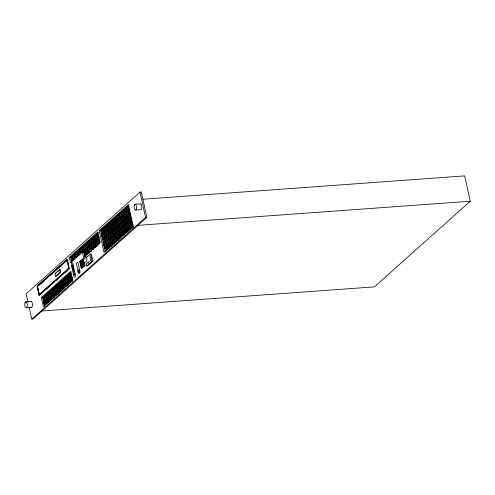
<?xml version="1.0" encoding="UTF-8"?>
<svg xmlns="http://www.w3.org/2000/svg" width="495" height="495" viewBox="0 0 495 495"><rect width="100%" height="100%" fill="white"/><g stroke="black" fill="none" stroke-linecap="round" stroke-linejoin="round"><path stroke-width="0.74" d="M29.149 307.191L31.773 319.114L33.078 319.021L146.873 217.33L141.298 191.992L139.998 192.085L26.204 293.776L28.005 301.975M37.082 286.221L67.029 259.46L69.015 268.507L39.074 295.267L37.082 286.221L66.887 259.943M83.179 251.516L70.469 262.882L69.275 257.45L97.719 232.031L100.108 242.89L83.636 257.604L82.448 252.178L83.748 252.085M133.192 226.32L103.993 252.407L99.217 230.695L128.415 204.602L133.372 227.23M39.161 294.649L69.164 268.191L39.161 294.649L37.366 286.506L66.943 260.079L67.376 260.048L69.003 267.449M44.061 280.882L37.366 286.506M45.763 279.359L48.04 277.324M50.317 275.294L51.449 274.279M53.726 272.244L66.806 260.556M43.003 282.002L43.999 281.111M51.864 274.082L53.361 272.745M61.219 265.722L62.215 264.831M98.456 232.446L70.575 257.357L71.62 262.109M129.145 205.017L100.522 230.596L105.138 251.59M72.79 255.723L73.941 254.696M79.132 250.055L81.44 247.995M87.782 242.327L88.933 241.294M91.816 238.72L94.124 236.66M106.809 225.324L109.692 222.75M116.034 217.082L117.185 216.049M125.26 208.834L126.411 207.807M69.275 257.45L71.447 257.295L72.443 256.404M73.947 254.35L74.739 257.969L73.248 259.306L72.449 255.686L73.316 255.624L74.318 254.733M75.191 253.947L75.983 257.567L75.116 257.635L74.318 254.015L75.191 253.947L76.187 253.056M77.059 252.277L78.556 250.94L77.69 251.002L78.482 254.622L76.985 255.958L76.193 252.339L77.059 252.277L77.857 255.896M79.559 249.332L80.357 252.951L78.86 254.288L78.061 250.668L78.934 250.606L79.93 249.715M80.803 248.929L81.601 252.549L80.728 252.617L79.936 248.997L80.803 248.929L81.805 248.038M83.302 245.984L84.1 249.604L82.603 250.94L81.805 247.321L82.677 247.259L83.674 246.368M85.177 244.313L85.969 247.933L84.472 249.27L83.68 245.65L84.546 245.588L85.548 244.697M87.918 242.575L87.046 242.637L87.844 246.256L86.347 247.599L85.548 243.979L86.421 243.917L87.417 243.02M88.921 240.966L89.713 244.586L88.215 245.922L87.423 242.303L88.289 242.241L89.286 241.35M90.956 244.19L90.09 244.252L89.292 240.632L90.164 240.57L91.16 239.679M92.664 237.625L93.456 241.244L91.959 242.581L91.167 238.961L92.033 238.899L93.53 237.557M94.533 235.948L95.331 239.568L93.833 240.904L93.035 237.284L93.908 237.223L94.904 236.332M97.274 234.215L96.407 234.277L97.199 237.897L95.702 239.233L94.91 235.614L95.776 235.552L96.773 234.661M99.217 230.695L101.395 230.534L102.892 229.197L102.02 229.259L102.818 232.879L101.32 234.215M103.894 227.589L104.686 231.208L103.189 232.545L102.397 228.925L103.263 228.863L104.259 227.972M106.629 225.85L105.763 225.912L106.561 229.531L105.064 230.874L104.266 227.254L105.138 227.186L106.134 226.295M107.007 225.516L107.805 229.136L106.932 229.197L106.14 225.578L107.007 225.516L108.003 224.625M109.506 222.571L110.305 226.19L108.807 227.527L108.009 223.907L108.875 223.845L109.878 222.954M112.247 220.832L111.381 220.894L112.173 224.513L110.676 225.856L109.884 222.236L110.75 222.175L111.746 221.277M113.25 219.223L114.048 222.843L112.551 224.179L111.752 220.56L112.619 220.498L113.621 219.607M115.292 222.447L114.419 222.509L113.621 218.889L114.493 218.827L115.49 217.936M116.362 217.156L117.16 220.776L116.294 220.838L115.496 217.218L116.362 217.156L117.365 216.259M118.862 214.205L119.66 217.825L118.163 219.167L117.365 215.548L118.237 215.48L119.233 214.589M121.603 212.473L120.737 212.534L121.535 216.154L120.038 217.491L119.239 213.871L120.106 213.809L121.108 212.918M122.605 210.864L123.404 214.483L121.906 215.82L121.108 212.2L121.98 212.138L122.977 211.247M124.48 209.187L125.278 212.807L123.781 214.149L122.983 210.53L123.849 210.462L124.851 209.571M125.724 208.791L126.516 212.411L125.65 212.473L124.851 208.853L125.724 208.791L126.72 207.9M128.224 205.846L129.016 209.465L127.518 210.802L126.726 207.182L127.592 207.12L128.595 206.229M55.124 273.531L60.05 269.484L60.65 272.201L56.158 276.21L55.718 276.247L55.124 273.531L60.05 269.484M71.373 260.976L72.87 259.64L72.072 256.02M75.116 257.635L76.614 256.292L75.815 252.673L76.688 252.611M80.728 252.617L82.226 251.274L81.434 247.655M90.09 244.252L91.587 242.915L90.789 239.295M97.577 237.563L98.443 237.501L97.651 233.881L96.779 233.943L97.577 237.563L99.074 236.226M106.932 229.197L108.43 227.861L107.638 224.241M114.419 222.509L115.917 221.172L115.118 217.553L115.991 217.491M116.294 220.838L117.791 219.502L116.993 215.882M125.65 212.473L127.147 211.136L126.349 207.516M84.472 249.987L83.469 250.878L82.677 247.259M90.084 244.969L89.088 245.86L88.289 242.241M84.793 256.831L83.55 251.175L85.047 249.839L85.845 253.459L84.348 254.795M85.425 249.505L86.922 248.168L87.714 251.788L86.217 253.124L85.425 249.505L86.291 249.443L87.287 248.552M87.293 247.834L88.791 246.498L89.589 250.117L88.091 251.454L87.293 247.834L88.159 247.772L89.162 246.875M89.168 246.163L90.659 244.821L91.457 248.44L89.96 249.783L89.168 246.163L90.034 246.095L91.031 245.204M91.037 244.487L92.534 243.15L93.332 246.77L91.835 248.106L91.037 244.487L91.903 244.425L92.905 243.534M92.905 242.816L94.403 241.48L95.201 245.099L93.704 246.436L92.905 242.816L93.778 242.754L94.774 241.863M94.78 241.145L96.278 239.803L97.076 243.422L95.578 244.765L94.78 241.145L95.646 241.077L96.649 240.186M96.649 239.469L98.146 238.132L98.944 241.752L97.447 243.088L96.649 239.469L97.521 239.407L98.517 238.516M102.267 234.451L103.764 233.114L104.556 236.734L103.065 238.07L102.267 234.451L103.133 234.389L104.136 233.498M104.136 232.78L105.633 231.443L106.431 235.063L104.934 236.4L104.136 232.78L105.008 232.718L106.004 231.827M106.01 231.109L107.508 229.773L108.3 233.393L106.802 234.729L106.01 231.109L106.877 231.047L107.879 230.15M107.879 229.433L109.376 228.096L110.175 231.716L108.677 233.052L107.879 229.433L108.751 229.371L109.748 228.48M109.754 227.762L111.251 226.425L112.043 230.045L110.546 231.382L109.754 227.762L110.62 227.7L111.623 226.809M111.623 226.091L113.12 224.755L113.918 228.374L112.421 229.711L111.623 226.091L112.495 226.029L113.491 225.132M113.497 224.421L114.995 223.078L115.787 226.698L114.289 228.04L113.497 224.421L114.364 224.353L115.366 223.462M115.366 222.744L116.863 221.407L117.662 225.027L116.164 226.363L115.366 222.744L116.238 222.682L117.235 221.791M117.241 221.073L118.738 219.737L119.53 223.356L118.033 224.693L117.241 221.073L118.107 221.011L119.103 220.12M119.109 219.403L120.607 218.06L121.405 221.68L119.908 223.022L119.109 219.403L119.982 219.335L120.978 218.444M120.984 217.726L122.482 216.389L123.274 220.009L121.776 221.345L120.984 217.726L121.85 217.664L122.847 216.773M122.853 216.055L124.35 214.719L125.148 218.338L123.651 219.675L122.853 216.055L123.725 215.993L124.721 215.102M124.728 214.385L126.225 213.042L127.017 216.662L125.52 218.004L124.728 214.385L125.594 214.323L126.59 213.425M126.596 212.708L128.094 211.371L128.892 214.991L127.394 216.327L126.596 212.708L127.469 212.646L128.465 211.755M130.265 213.766L129.263 214.657L128.471 211.037L129.968 209.701M55.718 276.247L60.65 272.201M83.55 251.175L84.416 251.113L85.418 250.222M101.265 236.059L102.261 235.168M41.809 293.176L43.535 291.635M45.843 289.575L54.481 281.859M55.632 280.826L57.934 278.772M60.235 276.711L68.298 269.509M104.928 237.117L103.931 238.008L103.133 234.389M84.299 255.927L85.295 255.036L85.61 256.484M87.856 254.473L87.541 253.025L89.038 251.689L89.354 253.137M89.731 252.803L89.409 251.355L90.907 250.018L91.228 251.466M91.6 251.132L91.284 249.684L92.782 248.342L93.097 249.789M93.475 249.455L93.153 248.007L94.65 246.671M95.343 247.785L95.028 246.337L96.525 245L96.841 246.448M97.218 246.114L96.896 244.666L98.394 243.323L98.715 244.771M99.087 244.437L98.771 242.989L100.268 241.653M104.383 237.971L105.881 236.635L106.679 240.254L105.181 241.591L104.383 237.971L105.256 237.909L106.252 237.018M106.258 236.301L107.755 234.964L108.547 238.584L107.05 239.92L106.258 236.301L107.124 236.239L108.12 235.348M108.127 234.63L109.624 233.294L110.422 236.913L108.925 238.25L108.127 234.63L108.999 234.568L109.995 233.671M110.001 232.959L111.499 231.617L112.291 235.236L110.793 236.579L110.001 232.959L110.868 232.891L111.864 232M111.87 231.283L113.367 229.946L114.166 233.566L112.668 234.902L111.87 231.283L112.742 231.221L113.739 230.33M113.745 229.612L115.242 228.275L116.034 231.895L114.537 233.232L113.745 229.612L114.611 229.55L115.607 228.659M115.613 227.941L117.111 226.599L117.909 230.218L116.412 231.561L115.613 227.941L116.48 227.873L117.482 226.982M117.488 226.264L118.986 224.928L119.778 228.548L118.28 229.884L117.488 226.264L118.355 226.203L119.351 225.312M119.357 224.594L120.854 223.257L121.652 226.877L120.155 228.214L119.357 224.594L120.223 224.532L121.225 223.641M121.225 222.923L122.723 221.581L123.521 225.2L122.024 226.543L121.225 222.923L122.098 222.855L123.094 221.964M123.1 221.246L124.598 219.91L125.396 223.53L123.899 224.866L123.1 221.246L123.967 221.185L124.969 220.294M124.969 219.576L126.466 218.239L127.265 221.859L125.767 223.196L124.969 219.576L125.841 219.514L126.838 218.623M126.844 217.905L128.341 216.569L129.139 220.188L127.642 221.525L126.844 217.905L127.71 217.843L128.712 216.946M128.712 216.228L130.21 214.892L131.008 218.512L129.511 219.848L128.712 216.228L129.585 216.167L130.581 215.276M84.664 256.311L85.666 255.414M87.535 253.743L86.538 254.634L85.666 254.696L87.163 253.36L87.485 254.807M89.409 252.073L88.407 252.964L87.541 253.025M91.278 250.402L90.282 251.293L89.409 251.355M93.153 248.725L92.15 249.616L91.284 249.684M95.021 247.054L94.025 247.946L93.153 248.007M96.89 245.384L95.894 246.275L95.028 246.337M98.765 243.707L97.769 244.598L96.896 244.666M103.381 239.586L104.179 243.206L103.307 243.268L104.804 241.925L104.012 238.305L102.515 239.648L103.381 239.586L104.377 238.689M84.447 263.321L84.948 265.58L81.514 268.29L80.023 261.502L83.018 258.829L83.451 258.798L83.785 260.302M82.931 259.448L83.525 262.164L80.475 264.534L79.874 261.818L82.498 259.479L83.364 259.417M83.451 258.798L80.023 261.502M79.874 261.818L82.405 259.918M41.363 297.551L70.562 271.458L72.548 280.51L43.356 306.597L41.363 297.551L42.669 297.458L71.292 271.879M82.158 261.038L81.032 262.041L80.165 262.103L82.411 260.098L82.807 261.911L80.561 263.915M86.811 257.307L90.48 254.028L91.346 253.966L92.942 261.205L87.702 265.889L86.829 265.951L86.192 263.055M58.385 284.124L57.389 285.015L56.517 285.077M83.24 261.874L80.994 263.885L80.598 262.072L82.844 260.067L83.24 261.874L82.807 261.911M116.412 231.561L117.278 231.493L118.274 230.602M125.767 223.196L126.633 223.134L127.636 222.243M80.475 264.534L83.092 262.195L83.964 262.127M42.991 298.25L43.993 297.359L44.785 300.979L43.288 302.315M44.364 297.025L45.862 295.682L46.66 299.302L45.163 300.644L44.364 297.025L45.231 296.957L46.233 296.066M46.233 295.348L47.73 294.011L48.529 297.631L47.031 298.968L46.233 295.348L47.105 295.286L48.102 294.395M48.108 293.677L49.605 292.341L50.403 295.961L48.906 297.297L48.108 293.677L48.974 293.615L49.976 292.724M49.976 292.007L51.474 290.664L52.272 294.284L50.775 295.626L49.976 292.007L50.849 291.945L51.845 291.048M51.851 290.33L53.349 288.993L54.147 292.613L52.649 293.95L51.851 290.33L52.718 290.268L53.72 289.377M53.72 288.659L55.217 287.323L56.015 290.942L54.518 292.279L53.72 288.659L54.592 288.597L55.589 287.706M55.595 286.989L57.092 285.652L57.884 289.272L56.393 290.608L55.595 286.989L56.461 286.927L57.463 286.03M57.463 285.318L58.961 283.975L59.759 287.595L58.261 288.938L57.463 285.318L58.336 285.25L59.332 284.359M59.338 283.641L60.835 282.305L61.627 285.924L60.13 287.261L59.338 283.641L60.204 283.579L61.207 282.688M61.207 281.971L62.704 280.634L63.502 284.254L62.005 285.59L61.207 281.971L62.079 281.909L63.075 281.018M63.082 280.3L64.579 278.957L65.371 282.577L63.874 283.92L63.082 280.3L63.948 280.232L64.95 279.341M64.95 278.623L66.448 277.287L67.246 280.906L65.748 282.243L64.95 278.623L65.823 278.561L66.819 277.67M66.825 276.953L68.322 275.616L69.114 279.236L67.617 280.572L66.825 276.953L67.691 276.891L68.694 276M68.694 275.282L70.191 273.939L70.989 277.559L69.492 278.902L68.694 275.282L69.566 275.214L70.562 274.323M104.253 243.503L105.751 242.166L106.549 245.786L105.051 247.123L104.253 243.503L105.126 243.441L106.122 242.544M106.128 241.832L107.625 240.49L108.424 244.109L106.926 245.452L106.128 241.832L106.994 241.764L107.997 240.873M107.997 240.155L109.494 238.819L110.292 242.439L108.795 243.775L107.997 240.155L108.869 240.094L109.865 239.203M109.871 238.485L111.369 237.148L112.161 240.768L110.663 242.105L109.871 238.485L110.738 238.423L111.74 237.532M111.74 236.814L113.237 235.472L114.036 239.091L112.538 240.434L111.74 236.814L112.612 236.746L113.609 235.855M113.615 235.137L115.112 233.801L115.904 237.421L114.407 238.757L113.615 235.137L114.481 235.076L115.483 234.185M115.483 233.467L116.981 232.13L117.779 235.75L116.282 237.086L115.483 233.467L116.356 233.405L117.352 232.514M117.358 231.796L118.856 230.453L119.648 234.073L118.15 235.416L117.358 231.796L118.225 231.734L119.227 230.837M119.227 230.119L120.724 228.783L121.523 232.403L120.025 233.739L119.227 230.119L120.099 230.057L121.096 229.166M121.102 228.449L122.599 227.112L123.391 230.732L121.894 232.068L121.102 228.449L121.968 228.387L122.97 227.496M122.97 226.778L124.468 225.442L125.266 229.061L123.769 230.398L122.97 226.778L123.843 226.716L124.839 225.819M124.845 225.101L126.343 223.765L127.135 227.384L125.637 228.721L124.845 225.101L125.711 225.039L126.708 224.148M126.714 223.431L128.211 222.094L129.009 225.714L127.512 227.05L126.714 223.431L127.586 223.369L128.582 222.478M128.589 221.76L130.086 220.424L130.878 224.043L129.381 225.38L128.589 221.76L129.455 221.698L130.451 220.807M130.457 220.089L131.33 220.021L132.122 223.641L131.255 223.709L130.457 220.089L131.955 218.747M82.04 267.64L81.168 267.702L80.574 264.986L83.191 262.647L84.063 262.585M81.867 264.002L83.438 262.597M44.358 297.743L43.362 298.634L44.16 302.253M103.251 245.112L104.253 244.221M83.537 263.235L81.291 265.24L81.694 267.053L83.94 265.042L83.537 263.235L80.858 265.271L81.731 265.209L83.414 263.705M83.94 265.042L81.254 267.083L82.127 267.022M81.168 267.702L83.791 265.363L84.657 265.295L84.212 263.26M83.612 266.236L84.657 265.295M131.255 223.709L132.753 222.366M81.514 268.29L84.948 265.58M87.485 262.932L90.505 260.506L90.034 256.589M108.789 244.493L107.792 245.384L106.994 241.764M118.15 236.134L117.148 237.025L116.356 233.405M45.249 305.112L44.612 302.216L46.109 300.88L46.747 303.775M47.118 303.441L46.481 300.545L47.978 299.203L48.776 302.822M49.147 302.488L48.355 298.869L49.853 297.532L50.49 300.428M50.861 300.094L50.224 297.198L51.721 295.862L52.359 298.757M52.736 298.423L52.099 295.527L53.596 294.191L54.233 297.087M54.766 297.47L53.967 293.851L55.465 292.514L56.102 295.41M56.48 295.076L55.842 292.18L57.34 290.843L58.132 294.463M58.509 294.129L57.711 290.509L59.208 289.173L59.846 292.069M60.223 291.734L59.586 288.839L61.083 287.496L61.72 290.392M62.092 290.058L61.454 287.162L62.952 285.825L63.589 288.721M64.121 289.111L63.329 285.491L64.826 284.155L65.458 287.05M65.835 286.716L65.198 283.821L66.695 282.478L67.493 286.098M67.704 285.04L67.073 282.144L68.57 280.807L69.201 283.703M69.578 283.369L68.941 280.473L70.439 279.137L71.076 282.032M71.447 281.698L70.816 278.803L71.812 277.912M107.013 249.919L106.376 247.024L107.873 245.687L108.51 248.583M109.042 248.973L108.244 245.353L109.742 244.01L110.379 246.906M110.756 246.572L110.119 243.676L111.616 242.34L112.254 245.235M112.625 244.901L111.988 242.006L113.485 240.669L114.122 243.565M114.654 243.955L113.862 240.335L115.36 238.992L116.152 242.612M116.368 241.554L115.731 238.658L117.228 237.322L117.866 240.217M118.398 240.607L117.606 236.987L119.103 235.651L119.734 238.547M120.112 238.213L119.474 235.317L120.972 233.98L121.609 236.876M121.98 236.536L121.349 233.64L122.847 232.304L123.478 235.199M124.016 235.589L123.218 231.969L124.715 230.633L125.353 233.529M125.724 233.195L125.093 230.299L126.584 228.962L127.221 231.858M127.76 232.248L126.961 228.628L128.459 227.285L129.096 230.181M129.467 229.847L128.83 226.951L130.327 225.615L130.965 228.511M131.342 228.176L130.705 225.281L132.202 223.944L132.839 226.84M43.61 303.825L44.606 302.934M44.612 302.216L45.478 302.154L46.481 301.263M46.481 300.545L47.353 300.484L48.349 299.586M48.355 298.869L49.222 298.807L50.224 297.916M50.224 297.198L51.096 297.136L52.093 296.245M52.099 295.527L52.965 295.466L53.961 294.568M53.967 293.851L54.84 293.789L55.836 292.898M55.842 292.18L56.708 292.118L57.705 291.227M57.711 290.509L58.583 290.447L59.579 289.556M59.586 288.839L60.452 288.771L61.448 287.88M61.454 287.162L62.327 287.1L63.323 286.209M63.329 285.491L64.195 285.429L65.192 284.538M65.198 283.821L66.07 283.753L67.066 282.862M67.073 282.144L67.939 282.082L68.935 281.191M68.941 280.473L69.807 280.411L70.81 279.52M70.816 278.803L71.682 278.741L72.678 277.844M106.635 250.253L105.998 247.358L104.501 248.694L105.373 248.632L106.369 247.741M106.376 247.024L107.242 246.962L108.238 246.071M108.244 245.353L109.117 245.285L110.113 244.394M110.119 243.676L110.985 243.614L111.981 242.723M111.988 242.006L112.86 241.944L113.856 241.053M113.862 240.335L114.729 240.267L115.725 239.376M115.731 238.658L116.603 238.596L117.6 237.705M117.606 236.987L118.472 236.926L119.468 236.035M119.474 235.317L120.341 235.255L121.343 234.358M121.349 233.64L122.216 233.578L123.212 232.687M123.218 231.969L124.084 231.908L125.087 231.017M125.093 230.299L125.959 230.237L126.955 229.34M126.961 228.628L127.828 228.56L128.83 227.669M128.83 226.951L129.702 226.889L130.699 225.998M130.705 225.281L131.571 225.219L132.573 224.328M86.829 265.951L92.07 261.267L92.942 261.205M31.773 319.114L145.567 217.423L146.873 217.33M143.111 199.238L464.681 175.886L470.25 201.224L374.424 286.859L42.063 310.99M135.036 204.262L140.252 203.878M135.611 210.022L140.821 209.645A2.902 1.256 85.8 0 0 141.725 206.124A2.902 1.256 85.8 0 0 139.936 204.045M128.471 211.037L129.337 210.975L129.975 213.871M125.52 218.004L126.392 217.942L125.594 214.323M121.776 221.345L122.649 221.284L121.85 217.664M127.642 221.525L128.508 221.463L127.71 217.843M116.164 226.363L117.03 226.302L116.238 222.682M137.888 225.355L470.25 201.224M112.421 229.711L113.287 229.649L112.495 226.029M118.28 229.884L119.153 229.822M123.769 230.398L124.635 230.336M106.802 234.729L107.675 234.667L106.877 231.047M99.39 237.736L98.524 237.798L99.322 241.418M108.925 238.25L109.791 238.188L108.999 234.568M114.407 238.757L115.279 238.695L114.481 235.076M97.447 243.088L98.313 243.026L97.521 239.407M98.771 242.989L99.637 242.927M95.578 244.765L96.445 244.697M108.795 243.775L109.661 243.713L108.869 240.094M88.091 251.454L88.958 251.392L88.159 247.772M86.217 253.124L87.089 253.063M87.603 263.099L88.469 263.031M80.574 264.986L83.63 262.616L84.224 265.326L81.601 267.671L81.155 265.636M69.622 273.37L70.488 273.308M71.435 273.543L70.568 273.605L71.36 277.225L72.233 277.163M67.376 275.381L68.242 275.313M65.878 276.717L66.745 276.656M61.757 280.399L62.63 280.331M65.748 282.243L66.615 282.181L65.823 278.561M58.391 283.406L59.258 283.344M56.145 285.411L57.012 285.349M52.402 288.758L53.268 288.696M56.393 290.608L57.259 290.546L56.461 286.927M49.03 291.772L49.902 291.704M54.518 292.279L55.384 292.217M46.784 293.776L47.656 293.714M39.074 295.267L39.507 295.237L37.515 286.19M43.418 296.79L44.284 296.722M43.04 297.124L43.913 297.056M47.031 298.968L47.904 298.906L47.105 295.286M25.734 301.931L30.95 301.554M26.309 307.698L31.519 307.321M139.998 192.085L145.567 217.423M127.592 207.12L128.391 210.74M129.585 216.167L130.377 219.786M131.571 225.219L132.208 228.115M127.469 212.646L128.261 216.266M129.455 221.698L130.253 225.318M129.702 226.889L130.34 229.785M127.586 223.369L128.378 226.988M123.849 210.462L124.486 213.357M125.841 219.514L126.633 223.134M127.828 228.56L128.465 231.456M123.725 215.993L124.517 219.613M125.711 225.039L126.51 228.659M121.98 212.138L122.772 215.758M123.967 221.185L124.765 224.804M125.959 230.237L126.435 232.409M123.843 226.716L124.48 229.612M120.106 213.809L120.743 216.705M122.098 222.855L122.896 226.475M124.084 231.908L124.567 234.079M119.982 219.335L120.619 222.23M121.968 228.387L122.766 232.006M118.237 215.48L119.035 219.099M120.223 224.532L121.021 228.152M122.216 233.578L122.692 235.75M118.107 221.011L118.905 224.631M120.099 230.057L120.891 233.677M118.355 226.203L118.992 229.098M120.341 235.255L120.978 238.151M118.225 231.734L119.023 235.354M114.493 218.827L115.131 221.723M116.48 227.873L117.278 231.493M118.472 236.926L119.109 239.821M114.364 224.353L115.162 227.972M112.619 220.498L113.417 224.117M114.611 229.55L115.409 233.17M116.603 238.596L117.08 240.768M110.75 222.175L111.548 225.794M112.742 231.221L113.534 234.84M114.729 240.267L115.205 242.439M110.62 227.7L111.257 230.596M112.612 236.746L113.404 240.366M108.875 223.845L109.673 227.465M110.868 232.891L111.666 236.511M112.86 241.944L113.336 244.115M108.751 229.371L109.543 232.99M110.738 238.423L111.536 242.043M110.985 243.614L111.623 246.51M105.138 227.186L105.769 230.082M107.124 236.239L107.922 239.858M109.117 245.285L109.593 247.457M105.008 232.718L105.645 235.614M103.263 228.863L104.061 232.483M105.256 237.909L106.048 241.529M107.242 246.962L107.718 249.133M105.126 243.441L105.918 247.061M101.395 230.534L102.187 234.154M105.373 248.632L106.01 251.528M101.89 234.785L102.688 238.404M103.882 243.837L104.68 247.457M95.776 235.552L96.575 239.172M95.646 241.077L96.284 243.973M93.908 237.223L94.7 240.842M93.778 242.754L94.576 246.374M92.033 238.899L92.831 242.519M91.903 244.425L92.701 248.044M90.164 240.57L90.802 243.466M90.034 246.095L90.833 249.715M90.48 254.028L92.07 261.267M86.421 243.917L87.213 247.537M86.291 249.443L86.928 252.339M84.546 245.588L85.344 249.208M84.416 251.113L85.214 254.733M83.018 258.829L84.509 265.617M82.498 259.479L83.092 262.195M83.191 262.647L83.791 265.363M83.104 263.266L83.5 265.072M78.934 250.606L79.726 254.226M80.308 261.787L80.908 264.503M73.316 255.624L73.953 258.52M71.447 257.295L72.239 260.915M71.682 278.741L72.32 281.636M66.943 260.079L68.731 268.222M69.566 275.214L70.203 278.11M69.807 280.411L70.29 282.583M67.691 276.891L68.489 280.51M67.939 282.082L68.576 284.978M66.07 283.753L66.547 285.924M63.948 280.232L64.585 283.128M64.195 285.429L64.672 287.601M59.617 269.515L60.211 272.231M62.079 281.909L62.871 285.528M62.327 287.1L62.958 289.996M60.204 283.579L61.003 287.199M60.452 288.771L61.089 291.666M58.336 285.25L59.128 288.87M58.583 290.447L59.214 293.343M56.708 292.118L57.185 294.29M54.592 288.597L55.23 291.493M54.84 293.789L55.316 295.961M52.718 290.268L53.516 293.888M52.965 295.466L53.602 298.361M50.849 291.945L51.641 295.565M51.096 297.136L51.734 300.032M48.974 293.615L49.772 297.235M49.222 298.807L49.698 300.979M47.353 300.484L47.829 302.655M45.231 296.957L46.029 300.576M45.478 302.154L45.955 304.326M44.234 302.55L44.872 305.446M42.669 297.458L44.655 306.504M30.641 301.721A2.902 1.256 85.8 0 1 32.503 304.549A2.902 1.256 85.8 0 1 30.863 307.067M78.445 271.569A1.448 0.631 85.8 0 1 79.2 270.078A1.448 0.631 85.8 0 1 79.577 272.454A1.448 0.631 85.8 0 1 78.507 271.941M73.458 269.039L73 269.812L72.623 268.073L72.994 267.77L73.458 269.039M73.081 268.346L72.938 268.63L73.081 268.346M83.005 260.024L84.125 263.346L87.027 260.754L86.557 256.843L83.005 260.024M74.448 274.261C73.972 275.517 74.102 272.25 74.448 274.261M73.272 269.063L73.099 269.379L73.272 269.063M73.532 271.019L73.947 271.805A0.86 0.371 85.8 0 0 74.052 271.582C73.21 273.884 73.668 268.705 73.532 271.019M74.535 274.774L74.132 275.201L73.749 273.463L74.102 273.166L74.634 274.31A0.879 0.377 85.8 0 1 74.535 274.774M72.381 264.98L72.307 267.127L72.449 266.539L73.019 266.496L72.381 264.98M72.604 266.044L72.35 265.382L72.604 266.044M79.813 270.771L78.222 263.532A1.937 0.835 85.8 0 0 77.078 262.387A1.937 0.835 85.8 0 0 76.725 264.868L78.315 272.108A1.937 0.835 85.8 0 0 79.466 273.246A1.937 0.835 85.8 0 0 79.813 270.771M75.32 274.781L72.938 263.922A1.937 0.835 85.8 0 0 71.787 262.783A1.937 0.835 85.8 0 0 71.441 265.264L73.823 276.123A1.937 0.835 85.8 0 0 74.974 277.262A1.937 0.835 85.8 0 0 75.32 274.781M134.244 205.289A2.902 1.256 85.8 0 0 135.277 209.991A2.902 1.256 85.8 0 0 136.447 206.137A2.902 1.256 85.8 0 0 134.244 205.289M78.272 270.852A0.965 0.421 85.8 0 0 78.618 272.423A0.965 0.421 85.8 0 0 79.008 271.136A0.965 0.421 85.8 0 0 78.272 270.852M78.705 270.821A0.965 0.421 85.8 0 0 79.052 272.386A0.965 0.421 85.8 0 0 79.441 271.105A0.965 0.421 85.8 0 0 78.705 270.821M78.092 270.542A1.448 0.631 85.8 0 0 78.612 272.894A1.448 0.631 85.8 0 0 79.194 270.969A1.448 0.631 85.8 0 0 78.092 270.542M24.942 302.965A2.902 1.256 85.8 0 0 25.975 307.667A2.902 1.256 85.8 0 0 27.145 303.812A2.902 1.256 85.8 0 0 24.942 302.965"/></g></svg>
